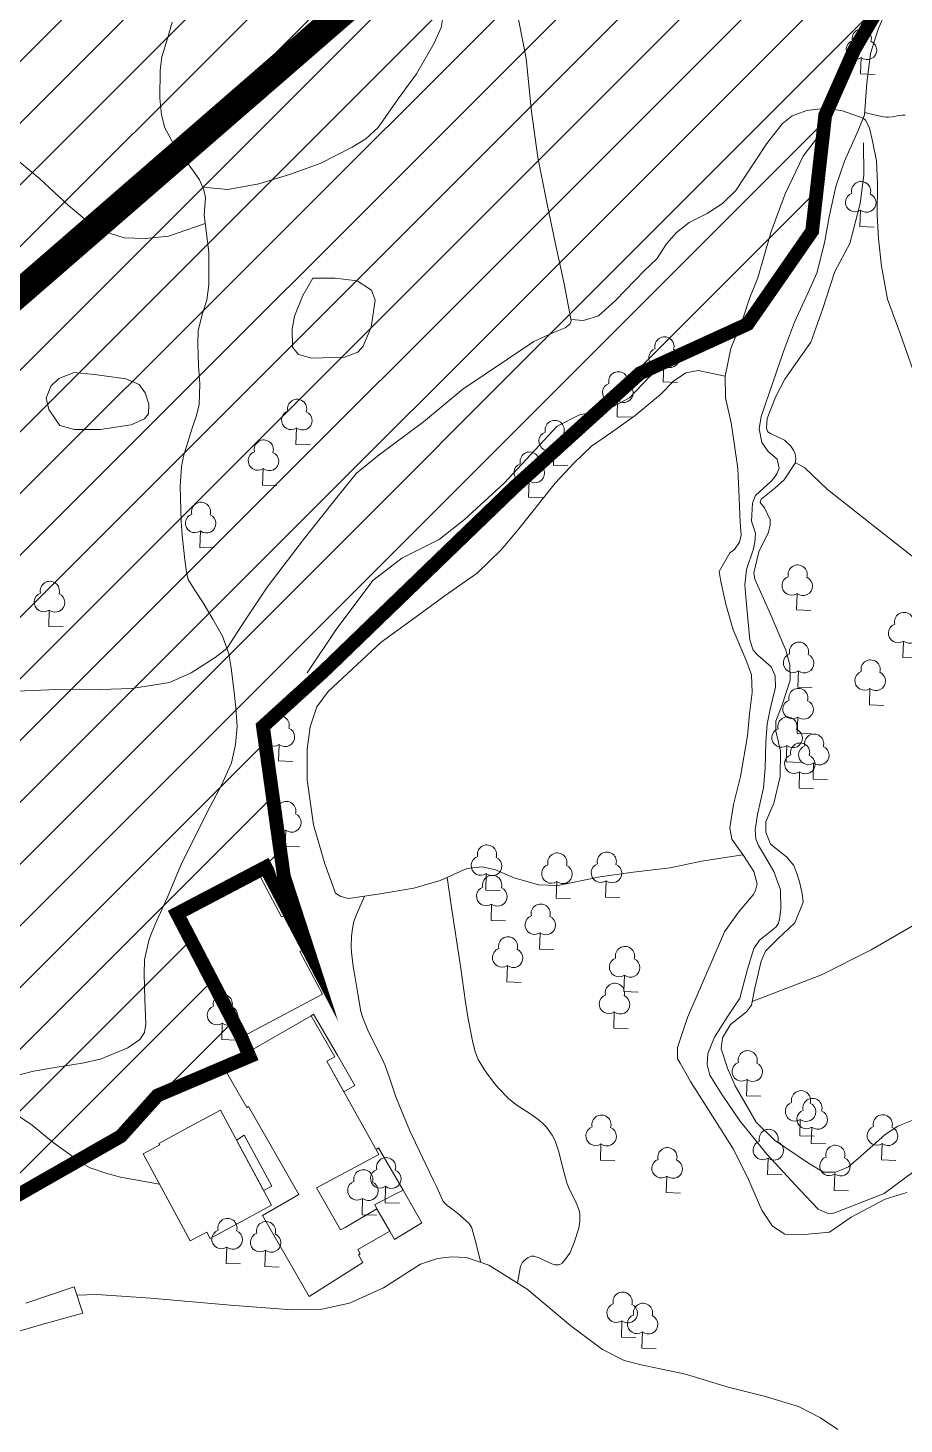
# Model space of a CAD drawing. Header units: millimetres. Extents: x 10 to 1007146, y 455139 to 1110758.
# Drawn here: x 503388.66 to 503401.4, y 555428.24 to 555448.55 of the extents above; entities that cross this region are included whole.
import ezdxf

# ---------------------------------------------------------------- set-up
doc = ezdxf.new("R2010")
doc.units = ezdxf.units.MM
doc.header["$LTSCALE"] = 10
for name, color, linetype, lineweight in [('Hceau', 152, 'Continuous', 0), ('OACCIDENT', 5, 'Continuous', 0), ('PBDUR', 1, 'Continuous', 0), ('PESCALIERS', 7, 'Continuous', 0), ('PISTE', 1, 'Continuous', 0), ('PLIMCULTURE', 2, 'Continuous', 0), ('PMUR', 4, 'Continuous', 0), ('Varbre', 70, 'Continuous', 0), ('Vjardin', 70, 'Continuous', 0)]:
    doc.layers.add(name, color=color, linetype=linetype, lineweight=lineweight)
doc.layers.add('projet', color=7, linetype='Continuous')

# ---------------------------------------------------------------- blocks, each defined once
blk = doc.blocks.new('A_I_B_1_1_1_1')
at = {"color": 0, "linetype": 'ByBlock', "flags": 128}
blk.add_lwpolyline([(1865.42538, 0.005183), (0, 0), (0.000733, 2131.921546)], dxfattribs=at)
at = {"color": 0, "linetype": 'ByBlock', "lineweight": -2}
for centre, radius, start, end in [((-0.006168, 4618.737865), 1244.033794897658, 344.52592, 195.330408), ((-740.717811, 3132.577247), 1244.980238706148, 111.637039, 306.510073), ((743.758883, 3129.093826), 1243.997082369691, 233.281948, 68.53724)]:
    blk.add_arc(centre, radius, start, end, dxfattribs=at)

msp = doc.modelspace()

# ---------------------------------------------------------------- hatches: boundary and pattern name
h = msp.add_hatch()
h.set_pattern_fill('ANSI31', color=1, scale=0.2)
h.set_pattern_definition([(45, (-656.5252562850364, 0), (-0.4490128060534576, 0.4490128060534577), [])])
h.paths.add_polyline_path([(503381.0537150031, 555441.0462450514), (503379.7400848144, 555440.2836322476), (503378.234033444, 555441.0132321514), (503377.1100943055, 555440.7945339994), (503375.7611828612, 555440.3095213785), (503374.3022979006, 555440.5014931817), (503371.20279663, 555443.1116188923), (503368.6646631878, 555442.7193108767), (503364.7783034579, 555443.129709454), (503364.2731276042, 555441.7404251533), (503363.7838572577, 555440.2136838682), (503364.722442965, 555440.2537169715), (503367.2553778017, 555435.4345902194), (503369.9938608582, 555436.0491077844), (503372.4833287098, 555436.0900429533), (503372.0166994567, 555435.6369996949), (503371.7290892639, 555434.7604018523), (503371.8833602073, 555434.4692664277), (503373.9695070072, 555433.2196531998), (503377.4141700892, 555430.1084417305), (503377.8372471891, 555430.3776534654), (503380.9034493396, 555431.4031154957), (503381.8769155029, 555432.0160430123), (503382.5646190037, 555432.4772745388), (503383.2621966312, 555432.6283303774), (503383.9385127028, 555432.6955440443), (503384.3043247949, 555432.6544912488), (503384.888702206, 555431.7629605278), (503385.0761326125, 555431.1287418209), (503385.0987223915, 555429.9442299722), (503385.8853989788, 555430.1294332957), (503386.9175191481, 555430.7527754023), (503387.9668867984, 555431.2552272504), (503390.0126635783, 555432.4235544011), (503390.5472276141, 555433.0174191499), (503391.8846398325, 555433.5855684755), (503391.7618985902, 555433.87449892), (503390.8315684777, 555435.6620560468), (503392.1187882217, 555436.3382517428), (503392.7100850375, 555435.2034861862), (503392.3849839283, 555436.2026048704), (503392.0799017501, 555438.3848983842), (503392.9674976328, 555439.1924771643), (503395.7313452869, 555441.861034099), (503397.5653001893, 555443.5233214771), (503399.1296720961, 555444.2383803672), (503400.0672620885, 555445.5899750611), (503400.2569778892, 555447.274859935), (503400.6819281258, 555448.2328462132), (503401.2929105728, 555449.2758066201), (503401.3394244935, 555449.9526910653), (503400.1222899755, 555450.5727270712), (503400.6318798877, 555452.7917980569), (503400.753688171, 555455.4439222892), (503400.6705911985, 555457.4320226872), (503399.7867193814, 555457.6946704523), (503398.9093771489, 555457.4697226917), (503398.2265909911, 555457.1114732539), (503397.1083221083, 555455.9319113765), (503396.0582065696, 555454.9626836627), (503394.9245841904, 555454.0209859823), (503393.2125027269, 555452.6932865483), (503392.2601021306, 555451.7992877264), (503391.5401479176, 555451.5076377522), (503390.6643448451, 555451.6484990643), (503388.8782391023, 555452.2326718664), (503386.792056552, 555452.4852653968), (503383.5261751465, 555452.7189634251), (503381.3527829763, 555453.1151650066), (503380.669747259, 555453.0930612942), (503380.905017931, 555450.4270842037), (503380.7949981812, 555448.7793683857), (503380.0140753867, 555445.0752132002), (503380.2395701234, 555442.8992939935)])

# ---------------------------------------------------------------- linework, layer by layer
at = {"color": 1, "const_width": 0.4, "flags": 128}
msp.add_lwpolyline([(503432.1895032342, 555475.8740039521), (503424.4523737774, 555475.8740039521), (503383.3571708738, 555440.1922231726)], dxfattribs=at)
at = {"layer": 'Hceau', "color": 0}
msp.add_polyline3d([(503401.2021947256, 555448.929149921, 9.832215325043059), (503401.02520138, 555448.5265511043, 9.815424828376962), (503400.9148883197, 555448.1757233797, 9.765053338378674), (503400.8616302073, 555447.7421216349, 9.69789135171429), (503400.8300751479, 555447.2822491223, 9.630729365049904), (503400.735223312, 555447.0518617076, 9.630729365049904), (503400.5357050332, 555446.6072285118, 9.462824398388943), (503400.4111635129, 555446.2384180854, 9.34529092172627), (503400.3157997503, 555445.7990835339, 9.227757445063597), (503400.2471573192, 555445.4178271138, 9.12701446506702), (503400.1337552222, 555444.9766096409, 9.059852478402636), (503400.0103013103, 555444.6982029139, 9.059852478402636), (503399.8089022869, 555444.263628649, 9.009480988404347), (503399.6496331624, 555443.8367962313, 8.925528505073867), (503399.4960786818, 555443.3858140312, 8.875157015075578), (503399.3240024604, 555442.892769438, 8.774414035079001), (503399.2958067731, 555442.7121440747, 8.774414035079001), (503399.3354955033, 555442.5169796348, 8.740833041746809), (503399.4279745329, 555442.3837291481, 8.724042545080712), (503399.5587734748, 555442.2743202891, 8.690461551748522), (503399.585200446, 555442.1415319787, 8.673671055082425), (503399.5521842934, 555442.0593882191, 8.673671055082425), (503399.515455037, 555442.0013801791, 8.673671055082425), (503399.4687903778, 555441.9494691284, 8.673671055082425), (503399.2441503026, 555441.7461087494, 8.640090061750232), (503399.1987380493, 555441.6319054994, 8.623299565084135), (503399.1876139956, 555441.3728041141, 8.60650906841804), (503399.2415312977, 555441.1956223759, 8.572928075085848), (503399.2339556622, 555441.06508117, 8.55613757841975), (503399.212755657, 555440.9667816019, 8.55613757841975), (503399.1130789722, 555440.6681171665, 8.522556585087559), (503399.0863531452, 555440.443280411, 8.505766088421462), (503399.1096184456, 555440.2140754538, 8.488975591755368), (503399.1628502563, 555439.647125229, 8.455394598423174), (503399.2110529144, 555439.4940931614, 8.438604101757079), (503399.2762590676, 555439.4233169097, 8.438604101757079), (503399.4723607098, 555439.2511676261, 8.38823261175879), (503399.5308371328, 555439.120164244, 8.371442115092693), (503399.534884215, 555438.9573954631, 8.371442115092693), (503399.454981565, 555438.6385012215, 8.304280128428308), (503399.4123157146, 555438.4198034207, 8.237118141763926), (503399.3951144062, 555438.1547171022, 8.186746651765636), (503399.3845901709, 555437.7790814323, 8.153165658433444), (503399.3611184019, 555437.4919384143, 8.102794168435155), (503399.2743651141, 555437.1027721743, 8.086003671769058), (503399.239657263, 555436.8800003757, 8.052422678436868), (503399.2500715767, 555436.7473242335, 8.052422678436868), (503399.2849639783, 555436.6526504379, 8.052422678436868), (503399.3615995314, 555436.5335747332, 8.052422678436868), (503399.5086242019, 555436.2753758887, 8.03563218177077), (503399.6055128125, 555436.0094912251, 8.002051188438578), (503399.614211179, 555435.7341780033, 8.002051188438578), (503399.5967242775, 555435.6117427156, 8.002051188438578), (503399.5756209312, 555435.5214790866, 8.002051188438578), (503399.5449689295, 555435.4694559796, 8.002051188438578), (503399.5106279608, 555435.4435774091, 8.002051188438578), (503399.3004581606, 555435.2782894678, 7.934889201774193), (503399.2209223931, 555435.1562884542, 7.901308208442001), (503399.1292278444, 555434.85555895, 7.884517711775904), (503399.0160673386, 555434.434431213, 7.800565228445424), (503398.830540424, 555434.1544497192, 7.750193738447135), (503398.6448926018, 555433.8644234696, 7.73340324178104), (503398.5479665917, 555433.6280231077, 7.699822248448846), (503398.5400284574, 555433.4673472979, 7.683031751782751), (503398.580200594, 555433.3123623296, 7.666241255116654), (503398.7510750137, 555433.0399325632, 7.632660261784462), (503399.0165990723, 555432.6483009728, 7.582288771786174), (503399.4071106581, 555432.1633743668, 7.515126785121789), (503399.8873065971, 555431.6456738556, 7.414383805125212), (503400.1541357186, 555431.3625268835, 7.364012315126923), (503400.2835857078, 555431.3073741728, 7.364012315126923), (503400.3495168586, 555431.2968671287, 7.364012315126923), (503400.4058026953, 555431.3165646674, 7.364012315126923), (503401.1157183004, 555431.5908672767, 7.246478838464251), (503401.5479708189, 555431.91332329, 7.179316851799866)], dxfattribs=at)
at = {"layer": 'OACCIDENT', "color": 0}
for points in [[(503400.3224514542, 555447.1880331083, 9.678475828799415), (503399.9344829515, 555446.6798500487, 9.644894835467225), (503399.6753946993, 555446.1338462813, 9.577732848802839), (503399.4696297097, 555445.5834075169, 9.493780365472357), (503399.2767469897, 555444.9093847411, 9.426618378807975), (503399.1624749496, 555444.6259994379, 9.376246888809685), (503399.0644765385, 555444.3301663444, 9.393037385475782), (503398.8845845676, 555443.8824961281, 9.325875398811396), (503398.803772365, 555443.4795209421, 9.174760928816532), (503398.8061381468, 555443.1645631944, 9.107598942152146), (503398.8880177031, 555442.8038453301, 9.057227452153858), (503398.92590076, 555442.5401372432, 8.973274968823379), (503398.9887847161, 555442.1363050808, 8.906112982158993), (503399.0013400075, 555441.8151113378, 8.838950995494608), (503399.018393044, 555441.3559742696, 8.754998512164128), (503399.0366652404, 555441.1685459255, 8.721417518831936), (503399.0107674171, 555441.0637191965, 8.721417518831936), (503398.9356023362, 555440.9591862304, 8.721417518831936), (503398.8713706788, 555440.9101663922, 8.721417518831936), (503398.7141137132, 555440.6373297361, 8.70462702216584), (503398.7390896959, 555440.4951473678, 8.70462702216584), (503398.8110771738, 555440.1653653497, 8.620674538835358), (503398.9194943944, 555439.7921384664, 8.57030304883707), (503399.1051992863, 555439.3587555721, 8.519931558838781), (503399.1846589331, 555439.1380270579, 8.486350565506589), (503399.1938772168, 555438.8806652674, 8.452769572174397), (503399.157264469, 555438.567998459, 8.4359790755083), (503399.1246582288, 555438.2470739427, 8.402398082176108), (503399.027245531, 555437.6589369276, 8.35202659217782), (503398.9217501464, 555437.251992037, 8.301655102179533), (503398.8683680136, 555436.9106069369, 8.268074108847339), (503398.9012576814, 555436.7436758692, 8.234493115515146), (503399.0667614808, 555436.5080250516, 8.184121625516857), (503399.219998047, 555436.2765643165, 8.150540632184667), (503399.2671086487, 555436.0971978385, 8.133750135518572), (503399.2412851272, 555435.9985459882, 8.133750135518572), (503399.2076967482, 555435.9369927067, 8.133750135518572), (503398.9972900404, 555435.682999098, 8.116959638852475), (503398.7926947133, 555435.4001524721, 8.083378645520282), (503398.6110969757, 555434.9813107366, 8.066588148854185), (503398.256211947, 555434.1518114769, 7.9994261621898), (503398.1113414952, 555433.7142246151, 7.965845168857608), (503398.1093583594, 555433.5495600624, 7.965845168857608), (503398.1475931992, 555433.4855198879, 7.965845168857608), (503398.3004331158, 555433.2211262423, 7.932264175525416), (503398.6872085794, 555432.6074585529, 7.848311692194934), (503398.9209211089, 555432.2396598731, 7.814730698862742), (503399.1253738909, 555431.8288081237, 7.78114970553055), (503399.3372197974, 555431.3499832998, 7.797940202196647), (503399.4924595616, 555431.114393599, 7.78114970553055), (503399.6696898596, 555431.0001217304, 7.764359208864453), (503399.9570571484, 555430.9963494848, 7.747568712198357), (503400.3187962191, 555431.0312443841, 7.630035235535686), (503400.6355271043, 555431.2496100793, 7.5628732488713), (503401.1313475123, 555431.5080769942, 7.478920765540819), (503401.4445878199, 555431.6070731847, 7.445339772208627)], [(503400.8140078803, 555446.8734647825, 9.645189564652036), (503400.8186246766, 555446.4036425231, 9.594818074653746), (503400.7643718614, 555445.9939211541, 9.510865591323265), (503400.6155687118, 555445.4116734524, 9.376541617994496), (503400.3989616164, 555445.0008466159, 9.309379631330112), (503400.2176538305, 555444.4496976914, 9.208636651333535), (503400.0495929639, 555443.9747095694, 9.091103174670861), (503399.6711731159, 555443.4370832006, 8.939988704675997), (503399.5365146865, 555443.1761911277, 8.906407711343805), (503399.4115347246, 555442.8657899926, 8.83924572467942), (503399.401578679, 555442.7216132663, 8.822455228013325), (503399.4215063396, 555442.66998334, 8.822455228013325), (503399.460249855, 555442.6450294659, 8.822455228013325), (503399.6666434016, 555442.5490322518, 8.83924572467942), (503399.7560125483, 555442.4619653559, 8.83924572467942), (503399.7984438083, 555442.4019610421, 8.83924572467942), (503399.8183962733, 555442.3523916474, 8.83924572467942), (503399.8297821886, 555442.2740254486, 8.83924572467942), (503399.820868265, 555442.2163837758, 8.83924572467942), (503399.659695922, 555441.9721316338, 8.772083738015036), (503399.5204858747, 555441.8451991689, 8.738502744682844), (503399.3275036434, 555441.6897359889, 8.688131254684555), (503399.3105193707, 555441.6445047868, 8.688131254684555), (503399.3732752741, 555441.5658364786, 8.688131254684555), (503399.457492767, 555441.3922586172, 8.688131254684555), (503399.4586790979, 555441.3201340099, 8.688131254684555), (503399.4327064882, 555441.2110799878, 8.688131254684555), (503399.291585828, 555440.9254999061, 8.637759764686265), (503399.2180503794, 555440.620977697, 8.604178771354075), (503399.2333473912, 555440.5261044999, 8.604178771354075), (503399.443518777, 555440.0612546143, 8.553807281355786), (503399.6832714864, 555439.4932055443, 8.520226288023593), (503399.7403051222, 555439.2806380724, 8.503435791357496), (503399.7478993457, 555439.0580587911, 8.486645294691401), (503399.6305431412, 555438.6981607497, 8.385902314694825), (503399.5393084849, 555438.459678801, 8.352321321362632), (503399.5397008503, 555438.3216226657, 8.352321321362632), (503399.6059910542, 555438.0245200037, 8.352321321362632), (503399.6036044277, 555437.6557036883, 8.301949831364343), (503399.5085532753, 555437.2709483494, 8.234787844699959), (503399.3922391927, 555436.9975853616, 8.184416354701671), (503399.3945623577, 555436.8492153074, 8.150835361369479), (503399.4623164709, 555436.6736738267, 8.134044864703382), (503399.6943555521, 555436.4889240067, 8.10046387137119), (503399.7996668497, 555436.3605532594, 8.10046387137119), (503399.8434829881, 555436.2449072481, 8.10046387137119), (503399.8811098563, 555436.1272371733, 8.10046387137119), (503399.9222013412, 555435.9559735529, 8.10046387137119), (503399.9371261746, 555435.8301949556, 8.10046387137119), (503399.8143250567, 555435.5300835392, 8.066882878038998), (503399.5669751111, 555435.2966409142, 8.033301884706804), (503399.3880539517, 555435.114308417, 7.96613989804242), (503399.3246979005, 555434.9725062639, 7.96613989804242), (503399.2357118841, 555434.5794732257, 7.932558904710228), (503399.1833943743, 555434.3304598932, 7.898977911378036), (503399.1144197787, 555434.2340218747, 7.865396918045842), (503398.8779144447, 555434.0479070037, 7.831815924713649), (503398.7625928752, 555433.8569583419, 7.798234931381457), (503398.7421642845, 555433.6963591499, 7.78144443471536), (503398.8374203187, 555433.4155701092, 7.764653938049265), (503398.9473328431, 555433.1573604813, 7.764653938049265), (503399.2533105782, 555432.6280715128, 7.731072944717075), (503399.5193631964, 555432.3668828692, 7.714282448050978), (503400.0146851389, 555432.032228136, 7.680701454718785), (503400.2329856059, 555431.9011321939, 7.680701454718785), (503400.4096986112, 555431.9000928211, 7.680701454718785), (503400.597653099, 555431.9793469105, 7.680701454718785), (503400.7762269964, 555432.1328344271, 7.663910958052688), (503401.1273590401, 555432.4522078868, 7.647120461386593), (503401.3137551303, 555432.5726812952, 7.613539468054399), (503401.5305513142, 555432.657947243, 7.579958474722208)], [(503392.7255483491, 555439.1634026095, 10.15123476169889), (503393.1450556664, 555439.7976510165, 10.1008632717006), (503393.6761458116, 555440.5093443776, 10.05049178170231), (503394.1021362781, 555440.83154257, 9.932958305039636), (503394.6443469392, 555441.1059447486, 9.882586815041346), (503395.0125466007, 555441.3935359978, 9.832215325043059), (503395.5885846224, 555441.9243622047, 9.74826284171258), (503396.3587616959, 555442.7518633395, 9.664310358382098), (503396.6824737639, 555442.9185654336, 9.597148371717712), (503396.8898616385, 555442.9544751093, 9.563567378385521), (503397.0459270573, 555442.9824310108, 9.529986385053329), (503397.1571388172, 555443.0290865311, 9.546776881719424), (503397.410840489, 555443.1674012914, 9.496405391721137), (503397.6992801777, 555443.4677090531, 9.446033901722847), (503398.1010052086, 555443.8167145535, 9.42924340505675)], [(503393.0276227284, 555438.8950307217, 9.882586815041346), (503393.8005366621, 555439.6096169825, 9.664310358382098), (503394.2925633239, 555439.9704862725, 9.546776881719424), (503394.7307979629, 555440.2885175515, 9.47961489505504), (503395.1957925215, 555440.6166784554, 9.395662411724558), (503395.5461704034, 555440.9556778214, 9.395662411724558), (503395.783114449, 555441.2336633839, 9.378871915058461), (503396.3282748583, 555441.9227059849, 9.362081418392366), (503396.6084693805, 555442.2189494803, 9.412452908390655), (503396.8572863068, 555442.4619789196, 9.395662411724558), (503397.1548076274, 555442.6657618318, 9.378871915058461), (503397.4917536062, 555442.9104021693, 9.34529092172627), (503397.8622001493, 555443.214404062, 9.328500425060176), (503398.0530282783, 555443.4064055489, 9.328500425060176), (503398.2286972966, 555443.5307423025, 9.311709928394079)]]:
    msp.add_polyline3d(points, dxfattribs=at)
at = {"layer": 'PBDUR', "color": 0, "lineweight": 13}
for points in [[(503392.6148706975, 555435.1124898113, 10.12308090463575), (503392.9453260343, 555434.4898699387, 10.12308090463575), (503391.7165350479, 555433.8376895655, 10.12308090463575), (503390.7898170562, 555435.5837444423, 10.12308090463575), (503392.0199511159, 555436.2366376187, 10.12308090463575), (503392.0471987391, 555436.185299511, 10.12308090463575), (503392.3493947355, 555435.61592395, 10.12308090463575), (503392.3493947355, 555435.61592395, 10.40012409962634), (503392.3782894488, 555435.6312597992, 10.40012409962634), (503392.645108596, 555435.1285385756, 10.40012409962634), (503392.6148706975, 555435.1124898113, 10.40012409962634)], [(503393.4613826225, 555430.7749570135, 10.82828176461179), (503393.4963656677, 555430.7143043532, 10.82828176461179), (503393.4679609812, 555430.6979212621, 10.82828176461179), (503393.4679609812, 555430.6979212621, 10.57642431462035), (503393.5321579882, 555430.5866179352, 10.57642431462035), (503392.7536741425, 555430.092500433, 10.57642431462035), (503392.0737160263, 555431.2713953283, 10.57642431462035), (503392.6037386484, 555431.5770994343, 10.57642431462035), (503392.6037386484, 555431.5770994343, 10.26580012629757), (503391.869951706, 555432.8564007449, 10.26580012629757), (503391.869951706, 555432.8564007449, 10.64358630128473), (503391.8480616689, 555432.8437750812, 10.64358630128473), (503391.5035467847, 555433.4410866831, 10.64358630128473), (503392.7793767808, 555434.1769544863, 10.64358630128473), (503393.123891665, 555433.5796428844, 10.64358630128473), (503393.0117760497, 555433.5149773606, 10.64358630128473), (503393.0117760497, 555433.5149773606, 10.26580012629757), (503393.7654056439, 555432.1612484286, 10.26580012629757), (503392.8581606195, 555431.6731025338, 10.26580012629757), (503392.8581606195, 555431.6731025338, 10.57642431462035), (503393.2104534445, 555431.0623056232, 10.57642431462035), (503393.2104534445, 555431.0623056232, 10.82828176461179), (503393.2743803313, 555431.099177066, 10.82828176461179), (503393.2743803313, 555431.099177066, 10.05591891797137), (503393.738834812, 555431.3670631795, 10.03912842130527), (503393.9258372152, 555431.0428431272, 10.03912842130527), (503393.4613826225, 555430.7749570135, 10.05591891797137)], [(503390.57965057, 555432.3003253702, 10.91223424794227), (503390.5685308835, 555432.3209917189, 10.91223424794227), (503390.8759295166, 555432.4863885045, 10.91223424794227), (503390.8759295166, 555432.4863885045, 10.60161005961949), (503391.4620514725, 555432.801753224, 10.60161005961949), (503392.2056279563, 555431.4197769831, 10.60161005961949), (503391.3121073674, 555430.93901559, 10.60161005961949), (503391.2627734637, 555431.0307052825, 10.60161005961949), (503391.2627734637, 555431.0307052825, 10.25740487796452), (503391.0212949685, 555430.900777078, 10.25740487796452), (503390.3381720748, 555432.1703971656, 10.25740487796452), (503390.57965057, 555432.3003253702, 10.25740487796452)]]:
    msp.add_polyline3d(points, close=True, dxfattribs=at)
at = {"layer": 'PESCALIERS', "color": 0}
for points in [[(503393.4158605319, 555433.1616464143, 9.898166493024528), (503393.1620695571, 555433.6016630682, 10.28434791634474), (503392.8175547848, 555434.19897467, 10.28434791634474), (503392.7793767808, 555434.1769544863, 10.28434791634474), (503393.123891665, 555433.5796428844, 10.28434791634474), (503393.0117760497, 555433.5149773606, 10.28434791634474), (503393.2588825747, 555433.0711053216, 9.898166493024528)], [(503391.8077274397, 555432.4378234587, 10.27419537463062), (503391.9509985962, 555432.1715466434, 10.27419537463062), (503392.2077226859, 555431.7002580253, 9.888013951310407), (503392.0887044952, 555431.6370854327, 9.888013951310407), (503391.8311733406, 555432.1157206149, 10.27419537463062), (503391.69501744, 555432.3687737788, 10.27419537463062)]]:
    msp.add_polyline3d(points, close=True, dxfattribs=at)
at = {"layer": 'PISTE', "color": 0}
for points in [[(503391.2404390571, 555445.7031574859, 11.67703555037744), (503390.7084726195, 555445.5151077119, 11.67703555037744), (503390.3711579954, 555445.4804403433, 11.67703555037744), (503390.0628426645, 555445.4943946482, 11.67703555037744), (503389.6645299034, 555445.6186325806, 11.69382604704354), (503389.2546590216, 555445.9624776855, 11.74419753704183), (503388.8331512537, 555446.3511105512, 11.74419753704183), (503388.3931095975, 555446.7174882119, 11.72740704037573), (503388.2487362777, 555446.8626393073, 11.72740704037573), (503388.197296561, 555446.9727031271, 11.72740704037573), (503388.1906988962, 555447.0987737317, 11.72740704037573), (503388.0835313182, 555447.804762498, 11.74419753704183), (503388.0351854167, 555448.3396617171, 11.77777853037402), (503388.0851362597, 555449.1159025101, 11.81135952370621), (503388.0817302931, 555449.6749390396, 11.81135952370621), (503388.0293940739, 555450.047237888, 11.81135952370621), (503387.9358926822, 555450.7084274072, 11.82815002037231), (503388.0307976726, 555451.1733951914, 11.8449405170384), (503388.2311907305, 555451.9711390923, 11.91210250370279), (503388.3918908123, 555452.5552456274, 11.94212693403117)], [(503391.2037805145, 555446.2314918422, 11.76850401969889), (503391.5706929012, 555446.1968574661, 11.73492302636669), (503392.0181699896, 555446.2796637713, 11.66776103970231), (503392.4662598539, 555446.4132871213, 11.58380855637183), (503392.9126390971, 555446.5733470896, 11.49985607304135), (503393.3782134983, 555446.8105439546, 11.41590358971087), (503393.5785807793, 555446.9333945097, 11.36553209971258), (503393.7550621839, 555447.0950058923, 11.34874160304648), (503394.0462928455, 555447.5161593256, 11.31516060971429), (503394.3124365497, 555447.876472156, 11.33195110638039), (503394.5694632024, 555448.3222161281, 11.38232259637868), (503394.6737228077, 555448.5533587147, 11.41590358971087), (503394.7109908077, 555448.7828537358, 11.46627507970916), (503394.6716599526, 555449.0554783613, 11.51664656970744), (503394.6027177, 555449.2286647161, 11.55022756303964)], [(503388.3763028893, 555438.8933621668, 10.43224812559449), (503388.9640285563, 555438.9172840591, 10.48261961559278), (503389.4196472464, 555438.9253593959, 10.49941011225888), (503389.7164397595, 555438.9239046233, 10.49941011225888), (503390.1721330865, 555438.9381649131, 10.53299110559107), (503390.7193846613, 555439.0241378065, 10.51620060892497), (503391.0385062917, 555439.1648345405, 10.51620060892497), (503391.3833816763, 555439.3899369426, 10.53299110559107), (503391.5546470355, 555439.5181396514, 10.50546353405358), (503391.8213825901, 555439.929182998, 10.50546353405358), (503392.1425773284, 555440.4121206969, 10.50546353405358), (503392.6683210297, 555441.1064165679, 10.45509204405529), (503393.1936412664, 555441.7656645955, 10.40472055405701), (503393.4425683205, 555442.0675222349, 10.37113956072481), (503393.7714533089, 555442.3339381112, 10.33755856739262), (503394.4141982233, 555442.8173614481, 10.25360608406214), (503394.9867424965, 555443.2908200815, 10.15286310406556), (503395.6371837257, 555443.7288470927, 10.03532962740289), (503396.0216177011, 555443.9867436861, 9.9849581374046), (503396.3055269438, 555444.1131806948, 9.968167640738507), (503396.4754055003, 555444.1845094077, 9.968167640738507), (503396.544067957, 555444.2377784756, 9.968167640738507), (503396.5611541095, 555444.287176751, 9.968167640738507), (503396.4604543057, 555444.8237265049, 10.10249161406727), (503396.329610665, 555445.4243383196, 10.27039658072824), (503396.2126962185, 555445.9836468005, 10.40472055405701), (503396.0786519635, 555446.6605592009, 10.60620651405016), (503395.9836930022, 555447.3310947589, 10.82448297070941), (503395.9084790503, 555448.1004977404, 11.00917843403647), (503395.7649015248, 555448.8413713544, 11.24424538736181)], [(503390.7609990845, 555448.6283427182, 12.13557875330624), (503390.698525545, 555448.4044676771, 12.08520726330795), (503390.6110660667, 555448.1249344837, 12.06002151830881), (503390.5874428342, 555447.9302501153, 12.03483577330966), (503390.5795026582, 555447.5223633448, 11.99285953164442), (503390.6060449784, 555447.2833940688, 11.95088328997918), (503390.6524276399, 555447.0910546377, 11.92569754498004), (503390.8053364893, 555446.8137428369, 11.87532605498175), (503391.0480511135, 555446.495254504, 11.80816406831736), (503391.1587309396, 555446.3340406121, 11.77458307498517), (503391.220944843, 555446.1924196531, 11.76618782665212), (503391.2448994949, 555446.0754127655, 11.74939732998603), (503391.2256027765, 555445.8214692441, 11.70742108832079), (503391.2542967509, 555445.59264954, 11.64865434998945), (503391.2951721898, 555445.2794009855, 11.60667810832421), (503391.2942707774, 555445.0360571431, 11.59828285999116), (503391.2915576124, 555444.8110509594, 11.56470186665897), (503391.2624045188, 555444.5851740149, 11.54791136999287), (503391.2000893352, 555444.3910462612, 11.52272562499373), (503391.1402097545, 555444.1459951319, 11.49753987999458), (503391.1316924837, 555443.9454579671, 11.47235413499544), (503391.1420921707, 555443.6277226779, 11.43877314166325), (503391.16134784, 555443.3700116285, 11.38000640333191), (503391.1536480219, 555443.0686685255, 11.32963491333362), (503391.1151284935, 555442.9090266884, 11.28765867166838), (503391.0476575249, 555442.708818478, 11.22889193333705), (503390.9260994322, 555442.3153646437, 11.14493945000657), (503390.8967417807, 555442.1633804209, 11.09456796000828), (503390.8769351386, 555441.8734993768, 11.02740597334389), (503390.8912524729, 555441.3700303748, 10.92666299334732), (503390.9061192783, 555441.1657349331, 10.86789625501598), (503390.9456551236, 555440.8091669065, 10.7839437716855), (503390.9679284064, 555440.6272956271, 10.75875802668635), (503390.9942078282, 555440.5240262301, 10.72517703335416), (503391.0812061988, 555440.3836736162, 10.69999128835502), (503391.2103163536, 555440.1848946349, 10.64961979835673), (503391.3522104047, 555439.9472462947, 10.59085306002539), (503391.4908986297, 555439.6973621389, 10.5404815700271), (503391.5825973518, 555439.4395602477, 10.49011008002882), (503391.6168568089, 555439.2372034633, 10.46492433502967), (503391.6615419077, 555438.881367672, 10.43134334169748), (503391.6854255827, 555438.6546139509, 10.38936710003224), (503391.7067672878, 555438.3868524934, 10.35578610670005), (503391.6820920673, 555438.1234183484, 10.33899561003395), (503391.6215505525, 555437.8570831991, 10.32220511336785), (503391.4805302208, 555437.5388413554, 10.29701936836871), (503391.3118948398, 555437.2227856509, 10.23825263003737), (503390.9058956139, 555436.4094961726, 10.17109064337299), (503390.6887706274, 555435.8926787262, 10.11232390504165), (503390.5153728781, 555435.5212690916, 10.08713816004251), (503390.4245407584, 555435.2899494399, 10.06195241504336), (503390.3564412874, 555434.9927739361, 10.02837142171117), (503390.3508200381, 555434.7820264676, 10.00318567671203), (503390.3649331338, 555434.4200516376, 9.977999931712882), (503390.3790214248, 555434.0560205294, 9.94441893838069), (503390.3560014021, 555433.9348003389, 9.919233193381546), (503390.2890641823, 555433.8322826372, 9.894047448382402), (503390.1172109406, 555433.7127537422, 9.86046645505021), (503389.9170116975, 555433.6262521627, 9.826885461718017), (503389.7189523575, 555433.5469381987, 9.793304468385825), (503389.4533781459, 555433.4874600698, 9.751328226720585), (503389.0563843812, 555433.4265111253, 9.700956736722297), (503388.7436520836, 555433.3723838822, 9.650585246724008), (503388.1762158422, 555433.2237726104, 9.600213756725719)], [(503396.557538763, 555444.3064399876, 9.972990095254296), (503396.7436483764, 555444.2910866509, 9.939409101922104), (503396.957781511, 555444.3597761453, 9.889037611923815), (503397.2065615319, 555444.5803898209, 9.82187562525943), (503397.6281648277, 555445.0158768534, 9.73792314192895), (503397.810697589, 555445.1854711242, 9.687551651930661), (503397.9507563438, 555445.404639897, 9.65397065859847), (503398.0921973924, 555445.5682980501, 9.65397065859847), (503398.2806103489, 555445.7152470916, 9.670761155264566), (503398.5385796272, 555445.8474157369, 9.670761155264566), (503398.7618575053, 555445.994168979, 9.687551651930661), (503398.9568936817, 555446.1801382977, 9.687551651930661), (503399.2305614931, 555446.5938441395, 9.771504135261143), (503399.4061043942, 555446.8642050349, 9.771504135261143), (503399.6310911172, 555447.1527890766, 9.805085128593335), (503399.7780903465, 555447.267080124, 9.78829463192724), (503399.990296489, 555447.3460587994, 9.771504135261143), (503400.2675857448, 555447.3794472945, 9.73792314192895), (503400.5070924618, 555447.3411000948, 9.687551651930661), (503400.8103918318, 555447.2344400369, 9.630729365049904), (503400.8448852412, 555447.2034113721, 9.630729365049904), (503400.8989462283, 555447.0941577263, 9.664310358382098), (503400.9437386717, 555446.89656286, 9.681100855048193), (503401.0018470972, 555446.6125554887, 9.69789135171429), (503401.0183930787, 555446.2835570442, 9.647519861716), (503401.0107696015, 555445.8210766695, 9.563567378385521), (503401.0333195783, 555445.4797105801, 9.563567378385521), (503401.0736092482, 555445.0786307803, 9.580357875051616), (503401.1621787052, 555444.599164654, 9.613938868383809), (503401.3469412085, 555444.1027128883, 9.664310358382098), (503401.5274286058, 555443.5918956302, 9.69789135171429)], [(503388.3853534385, 555432.8123738489, 9.598655262825172), (503388.7230785103, 555432.5836785021, 9.640631504490413), (503389.0285585184, 555432.3334557223, 9.649026752823461), (503389.4469167704, 555432.0321194307, 9.699398242821749), (503389.5668177288, 555431.964455951, 9.724583987820894), (503389.7949370976, 555431.8869938593, 9.74137448448699), (503390.008849195, 555431.8292123902, 9.774955477819182), (503390.5772377768, 555431.7260807954, 9.774955477819182)], [(503389.374106361, 555430.1115108487, 9.728847318797705), (503389.6652436607, 555430.1225886304, 9.728847318797705), (503390.4511017444, 555430.0678519994, 9.7456378154638), (503391.6080983662, 555429.9684432847, 9.762428312129897), (503392.500103583, 555429.9010007769, 9.762428312129897), (503392.938411973, 555429.9116074695, 9.779218808795992), (503393.3406121604, 555429.9985910367, 9.779218808795992), (503393.8329068419, 555430.2211956438, 9.779218808795992), (503394.3719233354, 555430.5651726953, 9.79600930546209), (503394.6177103961, 555430.6466016553, 9.79600930546209), (503394.8257990835, 555430.6725526052, 9.779218808795992), (503395.0395869958, 555430.6593345602, 9.7456378154638), (503395.3653468591, 555430.5488323142, 9.712056822131608), (503395.9247896684, 555430.1983959439, 9.644894835467225), (503396.5561259775, 555429.6684227186, 9.52736135880455), (503397.0189353279, 555429.3224939287, 9.460199372140165), (503397.3317564031, 555429.1625956272, 9.393037385475782), (503397.5799433916, 555429.1018521353, 9.342665895477493), (503398.2242286215, 555428.9632901086, 9.174760928816532), (503398.8452648451, 555428.773312797, 9.006855962155571), (503399.3682813888, 555428.6434777109, 8.889322485492897), (503399.8704786131, 555428.4931227113, 8.754998512164128), (503400.1873393956, 555428.3270272342, 8.671046028833647), (503400.4424874722, 555428.161179011, 8.620674538835358)], [(503388.6333084124, 555429.9943509368, 9.717747233388392), (503389.3337052018, 555430.2357361693, 9.726142481721439), (503389.4590994527, 555429.8501747173, 9.734537730054488), (503388.8965994517, 555429.6978728236, 9.742932978387536), (503388.4309951696, 555429.5616700104, 9.742932978387536)]]:
    msp.add_polyline3d(points, dxfattribs=at)
at = {"layer": 'PLIMCULTURE', "color": 0, "extrusion": (0.1614487796905549, -0.4851373743821203, 0.8594044563033482), "elevation": -188185.3838752785, "flags": 128}
msp.add_lwpolyline([(653032.1612899592, 316326.6511101574), (653032.3408955513, 316326.6182710801), (653032.6907690926, 316326.3832634532)], dxfattribs=at)
at = {"layer": 'PLIMCULTURE', "color": 0}
for points in [[(503400.8324166057, 555447.3163718442, 9.635712896397047), (503400.9681438465, 555447.2837608551, 9.694479634728381), (503401.1038710873, 555447.251149754, 9.753246373059719), (503401.1421565296, 555447.2456104724, 9.76969792556645), (503401.1762076486, 555447.2457193022, 9.784048203383739), (503401.2367132971, 555447.2533810639, 9.808601282468505), (503401.3285971873, 555447.2706490515, 9.842582001557995), (503401.3745402679, 555447.2761420473, 9.857569982438664), (503401.4201732662, 555447.2760089715, 9.870779849722393)], [(503403.8639584946, 555439.1743463959, 9.478377435450748), (503403.295635037, 555439.4682105387, 9.344053462121979), (503402.7267841336, 555439.8587605897, 9.243310482125402), (503401.5686543435, 555440.821418242, 9.108986508796631), (503400.8193106396, 555441.4170233295, 8.974662535467864), (503400.2918697188, 555441.8321058934, 8.873919555471286), (503399.9606015559, 555442.1492758979, 8.840338562139094), (503399.8219240894, 555442.2232110964, 8.83924572467942)], [(503393.0276227284, 555438.8950307217, 9.882586815041346), (503392.8663478012, 555438.6690154019, 9.966539298371828), (503392.7684200595, 555438.3814836472, 10.00012029170402), (503392.7254872912, 555438.0566464919, 10.00012029170402), (503392.7221591625, 555437.6102321523, 9.983329795037925), (503392.8169422918, 555436.9555426681, 9.966539298371828), (503392.9805287628, 555436.3869162294, 9.899377311707443), (503393.1355842804, 555435.962342198, 9.849005821709154), (503393.2150464681, 555435.9105138798, 9.849005821709154), (503393.3255821181, 555435.8811607847, 9.849005821709154), (503393.757587106, 555435.9448400767, 9.714681848380385), (503394.2741033687, 555436.0348426914, 9.47961489505504), (503394.6573973943, 555436.1460823802, 9.311709928394079), (503395.0475708553, 555436.3169490068, 9.177385955065308), (503395.2676056684, 555436.3425967376, 9.093433471734828), (503395.46421009, 555436.2984134648, 9.009480988404347), (503395.7338932456, 555436.1839181834, 8.942319001739962), (503396.0858854811, 555436.0834135485, 8.82478552507729), (503396.3691537627, 555436.0737720395, 8.724042545080712), (503396.9846541968, 555436.1982550106, 8.55613757841975), (503397.4639614782, 555436.2678702235, 8.438604101757079), (503398.0027426484, 555436.3310171326, 8.3378611217605), (503398.4556781771, 555436.4275086694, 8.304280128428308), (503399.0605960112, 555436.5168036595, 8.185998131424261)], [(503404.7009899102, 555438.8671344166, 9.703465684670789), (503404.7477094696, 555438.6590934341, 9.6530941946725), (503404.817801099, 555438.3480605473, 9.602722704674212), (503404.9538867387, 555437.8967873929, 9.569141711342018), (503405.1379050155, 555437.3382842747, 9.602722704674212), (503405.1718737864, 555437.0932722187, 9.585932208008115), (503405.1196373869, 555437.0132918451, 9.585932208008115), (503405.0263346414, 555436.9294024161, 9.552351214675923), (503404.7165058679, 555436.7478386591, 9.451608234679346), (503403.9277182765, 555436.4760887828, 9.182960288021809), (503402.9783218569, 555436.1516492487, 8.880731348032079), (503402.2650932378, 555435.8527731586, 8.612083401374539), (503401.6627336516, 555435.5636286932, 8.427387938047483), (503400.9253862008, 555435.1352514797, 8.225901978054328), (503400.201160713, 555434.7747057413, 8.091578004725559), (503399.194274241, 555434.3822442954, 7.905961414751398)]]:
    msp.add_polyline3d(points, dxfattribs=at)
at = {"layer": 'PMUR', "color": 0, "elevation": 10.06607145968549, "flags": 128}
msp.add_lwpolyline([(503393.738834812, 555431.3670631795), (503393.7089198676, 555431.4328263589), (503394.1188330848, 555431.6423971484), (503393.7618213097, 555432.2551424034), (503393.7270165156, 555432.23020608)], dxfattribs=at)
at = {"layer": 'PMUR', "color": 0}
msp.add_polyline3d([(503394.1188330848, 555431.6423971484, 10.0324904663533), (503394.3894276139, 555431.1633399557, 10.0156999696872), (503393.9914013338, 555430.9209003266, 10.0156999696872), (503393.9258372152, 555431.0428431272, 10.0156999696872)], dxfattribs=at)
at = {"layer": 'projet', "color": 1, "const_width": 0.2, "elevation": -0.3541890150082452, "flags": 128}
msp.add_lwpolyline([(503401.2929105728, 555449.2758066201), (503400.6819281258, 555448.2328462132), (503400.2569778892, 555447.274859935), (503400.0672620885, 555445.5899750611), (503399.1296720961, 555444.2383803672), (503397.5653001893, 555443.5233214771), (503395.7313452869, 555441.861034099), (503392.9674976328, 555439.1924771643), (503392.0799017501, 555438.3848983842), (503392.3849839283, 555436.2026048704), (503392.7100850375, 555435.2034861862), (503392.1187882217, 555436.3382517428), (503390.8315684777, 555435.6620560468), (503391.7618985902, 555433.87449892), (503391.8846398325, 555433.5855684755), (503390.5472276141, 555433.0174191499), (503390.0126635783, 555432.4235544011), (503387.9668867984, 555431.2552272504)], dxfattribs=at)
msp.add_lwpolyline([(503401.2929105728, 555449.2758066201), (503400.6819281258, 555448.2328462132), (503400.2569778892, 555447.274859935), (503400.0672620885, 555445.5899750611), (503399.1296720961, 555444.2383803672), (503397.5653001893, 555443.5233214771), (503395.7313452869, 555441.861034099), (503392.9674976328, 555439.1924771643), (503392.0799017501, 555438.3848983842), (503392.3849839283, 555436.2026048704), (503392.7100850375, 555435.2034861862), (503392.1187882217, 555436.3382517428), (503390.8315684777, 555435.6620560468), (503391.7618985902, 555433.87449892), (503391.8846398325, 555433.5855684755), (503390.5472276141, 555433.0174191499), (503390.0126635783, 555432.4235544011), (503387.9668867984, 555431.2552272504)], dxfattribs=at)
at = {"layer": 'Vjardin', "color": 0}
for points in [[(503392.8056337264, 555444.9075654871, 11.351196709469), (503392.6620945828, 555444.655419577, 11.351196709469), (503392.5403622094, 555444.3541916743, 11.351196709469), (503392.5034863581, 555444.1667234084, 11.31761571613681), (503392.5084337401, 555443.9015012123, 11.26724422613852), (503392.5967425465, 555443.7949259168, 11.16650124614194), (503392.7915917346, 555443.7428293726, 10.98180578281488), (503393.2641842509, 555443.7585265413, 10.79711031948783), (503393.4625450548, 555443.828807577, 10.72994833282344), (503393.5369260611, 555443.9181466508, 10.72994833282344), (503393.65426661, 555444.1928797096, 10.74673882948954), (503393.7098902613, 555444.5842380888, 10.83069131282002), (503393.6607588663, 555444.7313917326, 10.9146437961505), (503393.4485685908, 555444.8651843595, 11.03217727281317), (503393.1293462911, 555444.90370188, 11.18329174280804)], [(503389.336730858, 555443.5337172272, 11.43514919279948), (503389.1138219463, 555443.4452528943, 11.43514919279948), (503388.9944333522, 555443.3338061401, 11.351196709469), (503388.9292553327, 555443.1609212803, 11.30082521947071), (503388.9659312438, 555442.9956347392, 11.28403472280462), (503389.1279974637, 555442.764446573, 11.25045372947242), (503389.3409468035, 555442.7021448048, 11.25045372947242), (503389.7134214292, 555442.7041948428, 11.26724422613852), (503390.16198194, 555442.7710505947, 11.30082521947071), (503390.3584343907, 555442.8596588714, 11.30082521947071), (503390.4163025161, 555442.9327160581, 11.33440621280291), (503390.4220935168, 555443.0753524419, 11.3679872061351), (503390.3691120556, 555443.2386894795, 11.40156819946729), (503390.2789824129, 555443.3594283153, 11.43514919279948), (503390.0886406443, 555443.4399500596, 11.43514919279948), (503389.629467367, 555443.5056292826, 11.43514919279948)]]:
    msp.add_polyline3d(points, close=True, dxfattribs=at)
for points in [[(503395.7813309542, 555430.2882588017, 9.662117295644215), (503395.8253450035, 555430.5328803371, 9.64532679897812), (503395.8483296204, 555430.5842297832, 9.638508849901886), (503395.8742289814, 555430.6132668966, 9.631167373139602), (503395.9357253769, 555430.6620014231, 9.611745805645928), (503395.9848359876, 555430.6813733495, 9.595232464111467), (503396.0204940995, 555430.6810829123, 9.584102715491378), (503396.0967336822, 555430.6578848312, 9.56163423253603), (503396.1764577865, 555430.6179739799, 9.539006687608932), (503396.2817890543, 555430.5666455327, 9.508837299326002), (503396.3315760814, 555430.5525445364, 9.493848870698756), (503396.3779838964, 555430.5525256953, 9.478981109774217), (503396.3995784208, 555430.5592908933, 9.471605940081956), (503396.4295733161, 555430.5795874109, 9.460631335651062), (503396.506072649, 555430.6684356924, 9.426828595826233), (503396.5459441082, 555430.7333859476, 9.40441899154586), (503396.6076884609, 555430.877106124, 9.359888355654485), (503396.6721623287, 555431.0860664316, 9.29939622588574), (503396.6889953153, 555431.1906739676, 9.27225673869453), (503396.6870140152, 555431.293497251, 9.250470957333626), (503396.6769653125, 555431.3438018187, 9.242354878991812), (503396.6246928858, 555431.4789426295, 9.224400129286888), (503396.535891765, 555431.657519455, 9.20279165557078), (503396.4990926334, 555431.747813136, 9.191983388993524), (503396.4443077671, 555431.9447600208, 9.167698174298904), (503396.3777680805, 555432.213715187, 9.136877762491906), (503396.3338165234, 555432.34515265, 9.124821402329138), (503396.3198926669, 555432.3781285693, 9.12443197474313), (503396.2873277346, 555432.4409583583, 9.134793837982356), (503396.2050366165, 555432.5551948337, 9.175572021742148), (503396.1562862478, 555432.607210418, 9.191983388993524), (503396.1044974269, 555432.6539429202, 9.203256864265073), (503395.9920175709, 555432.7357488187, 9.22563859632098), (503395.757942868, 555432.8860450556, 9.270232812226398), (503395.6514877883, 555432.9735766381, 9.2927263689901), (503395.5034300003, 555433.1284799321, 9.33366932349051), (503395.4340456233, 555433.2105128851, 9.354115559027392), (503395.3356060539, 555433.34116621, 9.37667885232058), (503395.2903436027, 555433.4067374766, 9.377809972112654), (503395.2101617387, 555433.5425297527, 9.35808035497348), (503395.1689366918, 555433.6525505859, 9.343097858988388), (503395.1301746078, 555433.8121046919, 9.329433416991586), (503395.0663276325, 555434.1328082627, 9.301758984576594), (503395.0277580121, 555434.3752775502, 9.2927263689901), (503394.9519538052, 555434.9002174586, 9.2927263689901), (503394.8226031973, 555435.7525006875, 9.2927263689901), (503394.7572665013, 555436.1898175023, 9.277328252244201)], [(503393.5577812144, 555435.9153879337, 9.776807805411385), (503393.4395377878, 555435.649402095, 9.818784047076626), (503393.4037277577, 555435.5474139935, 9.83533052185784), (503393.3875973691, 555435.4768674889, 9.846889771382648), (503393.3679313728, 555435.3327750925, 9.869155537074914), (503393.3618957569, 555435.1803252044, 9.886876563066245), (503393.3672318757, 555435.1043210782, 9.894341282074059), (503393.3939402905, 555434.89343851, 9.915333880372456), (503393.4106688692, 555434.7881904626, 9.919527027073203), (503393.4626076601, 555434.4956895388, 9.919527027073203), (503393.5057369681, 555434.2392473246, 9.919527027073203), (503393.5309445007, 555434.146021473, 9.916733312301254), (503393.6061957167, 555433.9671033247, 9.902736530407108), (503393.6891304889, 555433.7954966816, 9.885895550314368), (503393.8040539711, 555433.5694886991, 9.86142687145951), (503393.8556951697, 555433.4536185169, 9.852365040408818), (503393.9268375845, 555433.2593033931, 9.843262688292837), (503394.0149378598, 555432.997361698, 9.837067218896337), (503394.0642366627, 555432.8684315765, 9.835574543742721), (503394.218249713, 555432.5053990014, 9.835842072322935), (503394.2999901319, 555432.3263273243, 9.835574543742721), (503394.5623852938, 555431.7799908803, 9.818784047076626), (503394.6070038711, 555431.6823808341, 9.80797701180246), (503394.665969283, 555431.5521912687, 9.788896403327753), (503394.6984801989, 555431.4872569547, 9.785203053744434), (503394.715063934, 555431.4610794869, 9.785203053744434), (503394.7574313085, 555431.4167925282, 9.785203053744434), (503394.8593722846, 555431.3428970586, 9.785203053744434), (503394.9077504154, 555431.3032355575, 9.785203053744434), (503395.0738073437, 555431.160681818, 9.788058445607469), (503395.1128738589, 555431.104147395, 9.786895199998442), (503395.1246629187, 555431.071863193, 9.785203053744434), (503395.16597672, 555430.9107197815, 9.769359317217015), (503395.2486042107, 555430.5884330707, 9.724091242712067)]]:
    msp.add_polyline3d(points, dxfattribs=at)

# ---------------------------------------------------------------- block references
at = {"layer": 'Varbre', "color": 0, "xscale": 0.000111936644440641, "yscale": 0.000111936644440641, "zscale": 0.000111936644440641, "rotation": 358.1164042009567}
for p in [(503400.7727739213, 555447.8764974736, 9.721707887678635), (503400.7624579619, 555445.6556241771, 9.419478947688905), (503397.9024438046, 555443.3964551875, 9.385897954356713), (503397.2302749243, 555442.8891199349, 9.453059941021097), (503392.5607455948, 555442.4886492746, 10.69555669431221), (503396.3048909027, 555442.1812388935, 9.48664093435329), (503392.0758846052, 555441.8971682088, 10.7627186809766), (503395.9416570177, 555441.7216936365, 9.48664093435329), (503391.1630306502, 555440.9901908924, 10.7627186809766), (503399.839183657, 555440.0793682137, 8.567598211760806), (503388.9645410984, 555439.840359789, 10.6116290609168), (503401.3868403662, 555439.388598841, 8.85303665508444), (503399.8586704882, 555438.9557517893, 8.483645728430325), (503400.899761653, 555438.6979616634, 8.584388708426903), (503399.8505728823, 555438.2833391263, 8.382902748433748), (503392.3075111187, 555437.8843096918, 10.25900378099371), (503399.6908023898, 555437.8682746817, 8.366112251767653), (503399.8760848644, 555437.4886770891, 8.332531258435461), (503400.0798774732, 555437.61798027, 8.332531258435461), (503392.4036759273, 555436.6386851617, 10.12467980766494), (503395.3201668342, 555436.0060561795, 9.083669014366981), (503396.3439968548, 555435.8897542207, 8.731068584378962), (503397.0640876359, 555435.9030087029, 8.546373121051905), (503395.3973454991, 555435.5633069768, 9.05008802103479), (503396.1019416167, 555435.1466383754, 8.86539255770773), (503395.6279238352, 555434.6691918041, 9.05008802103479), (503397.3280788938, 555434.5291328256, 8.39525865105704), (503397.1813621962, 555433.9943772034, 8.445630141055327), (503391.4802432344, 555433.8310034436, 9.95677484100398), (503399.1122525765, 555433.0137433688, 7.757219777745385), (503399.8875421676, 555432.4315783699, 7.723638784413192), (503400.0553406527, 555432.3191802718, 7.723638784413192), (503396.987018518, 555432.0761700021, 8.86539255770773), (503401.0777009741, 555432.0809156145, 7.55573381775223), (503399.4186912559, 555431.8693499237, 7.589314811084423), (503397.9463136995, 555431.6039739823, 8.39525865105704), (503400.3874954448, 555431.6375314111, 7.589314811084423), (503393.8554186462, 555431.4575230536, 9.840048763357657), (503393.5224655503, 555431.2818515536, 9.840048763357657), (503391.5474087722, 555430.5735375901, 9.806467770025465), (503392.1078415303, 555430.5280415657, 9.806467770025465), (503397.2933733747, 555429.5018296809, 9.356751555067325), (503397.5899622411, 555429.3396827871, 9.306380065069035)]:
    msp.add_blockref('A_I_B_1_1_1_1', p, dxfattribs=at)

doc.saveas('drawing.dxf')
